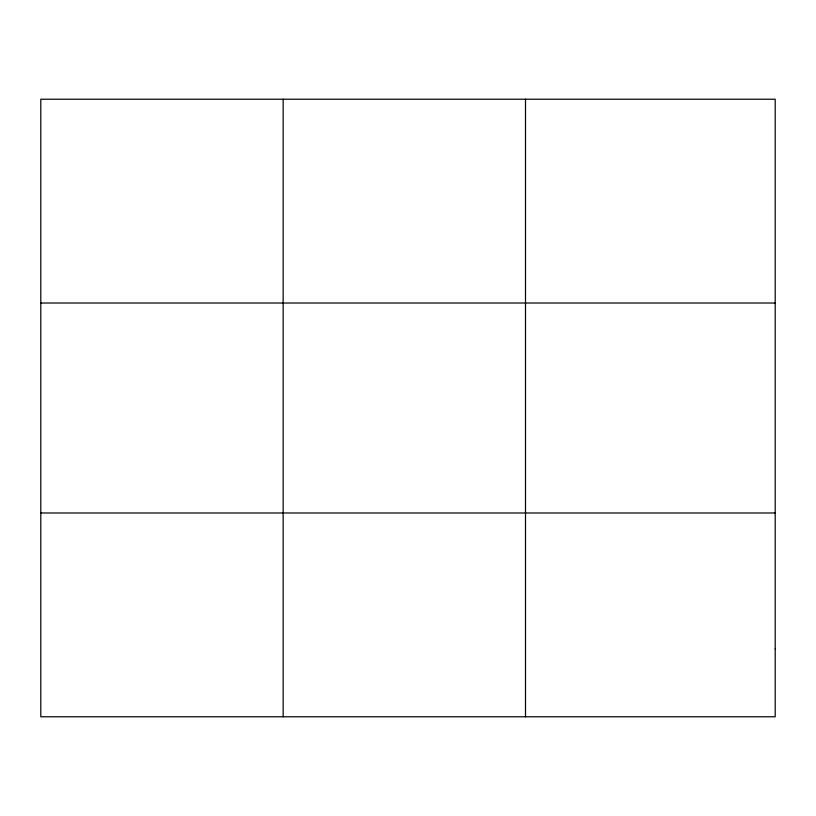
<?xml version="1.0" encoding="UTF-8"?>
<svg xmlns="http://www.w3.org/2000/svg" width="816" height="816" viewBox="0 0 816 816"><rect width="100%" height="100%" fill="white"/><g stroke="black" fill="none" stroke-linecap="round" stroke-linejoin="round"><path stroke-width="1.22" d="M283.152 716.785L283.152 99.215M525.504 716.785L525.504 99.215M40.8 303.011L775.2 303.011M40.8 512.989L775.2 512.989M775.2 648.853L775.2 716.785L40.8 716.785L40.8 99.215L775.2 99.215L775.2 648.853"/></g></svg>
